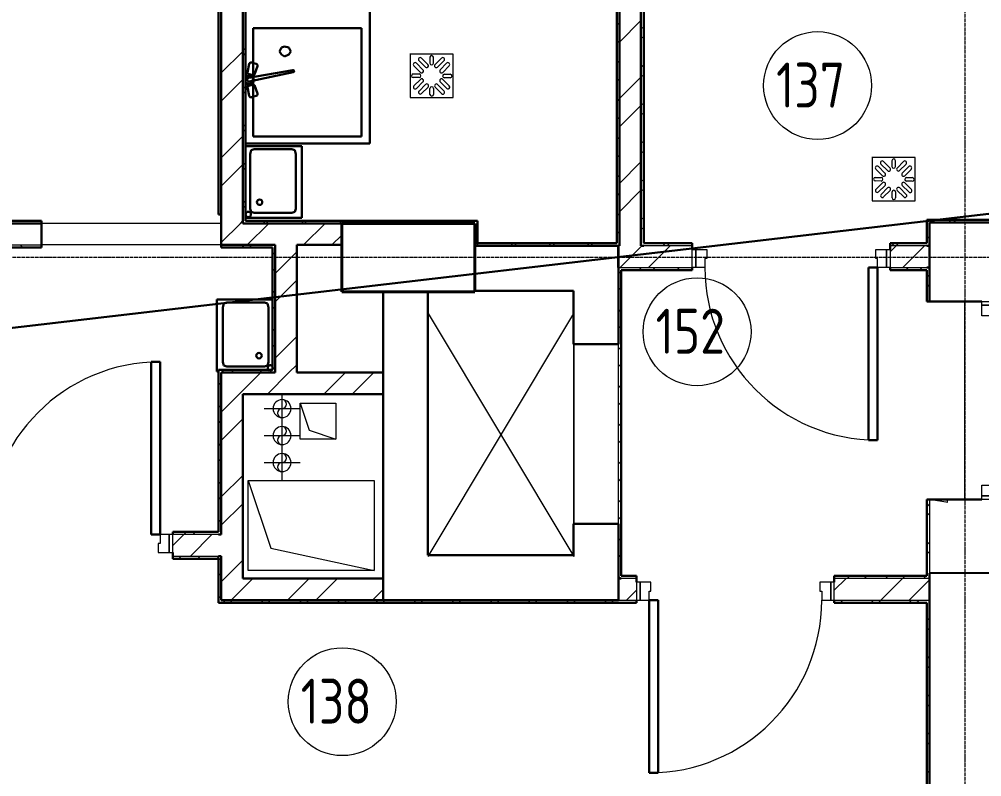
# Model space of a CAD drawing. Header units: millimetres. Extents: x -695119 to 412940, y -249585 to 622758.
# Drawn here: x 161805 to 167158, y -28457 to -24246 of the extents above; entities that cross this region are included whole.
import ezdxf

# ---------------------------------------------------------------- set-up
doc = ezdxf.new("R2010")
doc.units = ezdxf.units.MM
for name, pattern in [('ADSK_Линия сетки', [25, 20, -2.5, 0, -2.5]), ('ADSK_Штриховая_ш2 п1_5', [4.5, 3, -1.5]), ('Сверху', [3.96875, 2.38125, -1.5875])]:
    doc.linetypes.add(name, pattern=pattern)
for name, color, linetype, lineweight in [('_Схема', 5, 'Continuous', 30), ('Каркас_Импост', 8, 'Continuous', 9), ('Линии', 7, 'Continuous', 9), ('Марки помещений', 8, 'Continuous', 20), ('Монтажный зазор', 8, 'Continuous', 9), ('Несущие колонны', 252, 'Continuous', 18), ('Оси', 252, 'Continuous', 9), ('Панель', 252, 'Continuous', 30), ('Перекрытия', 7, 'Continuous', 18), ('Проем', 7, 'ADSK_Штриховая_ш2 п1_5', 9), ('Средние линии', 8, 'Continuous', 30), ('Стены разрез', 7, 'Continuous', 30), ('Стены штриховка', 7, 'Continuous', 9), ('Тонкие линии', 7, 'Continuous', 18), ('Элементы узлов', 8, 'Continuous', 18)]:
    doc.layers.add(name, color=color, linetype=linetype, lineweight=lineweight)
doc.layers.add('Стены', color=194, linetype='Continuous')
doc.styles.add('GOST 2.304 type A_1', font='', dxfattribs={"height": 350})
doc.styles.get('GOST 2.304 type A_1').set_extended_font_data('GOST 2.304 type A')

# ---------------------------------------------------------------- blocks, each defined once
blk = doc.blocks.new('1 этаж')
at = {"color": 251, "lineweight": 18, "true_color": 0x636466}
for p, q in [((-11552.6, -107687.4), (-11552.6, -107507.4)), ((-11652.6, -107587.4), (-11452.6, -107587.4)), ((-11452.6, -107757.4), (-11452.6, -107557.4)), ((-11452.6, -107557.4), (-11252.6, -107557.4)), ((-11452.6, -107557.4), (-11402.6, -107707.4)), ((-11252.6, -107557.4), (-11252.6, -107757.4)), ((-11552.6, -107837.4), (-11552.6, -107637.4)), ((-11402.6, -107707.4), (-11252.6, -107757.4)), ((-11652.6, -107737.4), (-11452.6, -107737.4)), ((-11252.6, -107757.4), (-11452.6, -107757.4)), ((-11552.6, -107987.4), (-11552.6, -107787.4)), ((-11652.6, -107887.4), (-11452.6, -107887.4)), ((-11740.8, -108487.4), (-11740.8, -107987.4)), ((-11740.8, -107987.4), (-11040.8, -107987.4)), ((-11740.8, -107987.4), (-11615.8, -108362.4)), ((-11040.8, -107987.4), (-11040.8, -108487.4)), ((-11615.8, -108362.4), (-11040.8, -108487.4)), ((-11040.8, -108487.4), (-11740.8, -108487.4))]:
    blk.add_line(p, q, dxfattribs=at)
for centre, radius, start, end in [((-11552.6, -107587.4), 50, 0, 180), ((-11552.6, -107562.4), 25, 270, 90), ((-11552.6, -107587.4), 50, 180, 0), ((-11552.6, -107612.4), 25, 90, 270), ((-11552.6, -107737.4), 50, 0, 180), ((-11552.6, -107712.4), 25, 270, 90), ((-11552.6, -107737.4), 50, 180, 0), ((-11552.6, -107762.4), 25, 90, 270), ((-11552.6, -107887.4), 50, 0, 180), ((-11552.6, -107862.4), 25, 270, 90), ((-11552.6, -107887.4), 50, 180, 0), ((-11552.6, -107912.4), 25, 90, 270)]:
    blk.add_arc(centre, radius, start, end, dxfattribs=at)
at = {"layer": 'Каркас_Импост', "color": 251, "true_color": 0x636466}
for p, q in [((-9250.8, -106802.4), (-9250.8, -106702.4)), ((-9250.8, -106702.4), (-9190.8, -106702.4)), ((-9190.8, -106702.4), (-9190.8, -106752.4)), ((-8250.8, -106702.4), (-8190.8, -106702.4)), ((-8250.8, -106752.4), (-8250.8, -106702.4)), ((-8190.8, -106702.4), (-8190.8, -106802.4)), ((-9200.8, -106752.4), (-9200.8, -106802.4)), ((-9190.8, -106752.4), (-9200.8, -106752.4)), ((-8240.8, -106752.4), (-8250.8, -106752.4)), ((-8240.8, -106802.4), (-8240.8, -106752.4)), ((-9200.8, -106802.4), (-9250.8, -106802.4)), ((-8190.8, -106802.4), (-8240.8, -106802.4)), ((-7660.8, -107072.4), (-7660.8, -107012.4)), ((-7660.8, -107012.4), (-7560.8, -107012.4)), ((-7610.8, -107072.4), (-7660.8, -107072.4)), ((-7660.8, -108012.4), (-7610.8, -108012.4)), ((-7660.8, -108072.4), (-7660.8, -108012.4)), ((-7560.8, -108072.4), (-7660.8, -108072.4)), ((-12180.8, -108287.4), (-12230.8, -108287.4)), ((-12230.8, -108287.4), (-12230.8, -108337.4)), ((-12180.8, -108387.4), (-12180.8, -108287.4)), ((-12230.8, -108337.4), (-12240.8, -108337.4)), ((-12240.8, -108337.4), (-12240.8, -108387.4)), ((-12240.8, -108387.4), (-12180.8, -108387.4)), ((-9560.8, -108552.4), (-9560.8, -108652.4)), ((-9500.8, -108552.4), (-9560.8, -108552.4)), ((-9500.8, -108602.4), (-9500.8, -108552.4)), ((-8500.8, -108552.4), (-8560.8, -108552.4)), ((-8560.8, -108552.4), (-8560.8, -108602.4)), ((-8500.8, -108652.4), (-8500.8, -108552.4)), ((-9510.8, -108652.4), (-9510.8, -108602.4)), ((-9510.8, -108602.4), (-9500.8, -108602.4)), ((-8560.8, -108602.4), (-8550.8, -108602.4)), ((-8550.8, -108602.4), (-8550.8, -108652.4)), ((-9560.8, -108652.4), (-9510.8, -108652.4)), ((-8550.8, -108652.4), (-8500.8, -108652.4))]:
    blk.add_line(p, q, dxfattribs=at)
at = {"layer": 'Линии', "color": 251, "lineweight": 30, "true_color": 0x636466}
for p, q in [((-11064.9, -104773.2), (-11064.9, -106114.2)), ((-11109.9, -105471.9), (-11712.8, -105471.9)), ((-11712.8, -105471.9), (-11712.8, -106074.8)), ((-11109.9, -106074.8), (-11109.9, -105471.9)), ((-11566.3, -105601.5), (-11555.1, -105578.9)), ((-11555.1, -105618.4), (-11566.3, -105601.5)), ((-11555.1, -105578.9), (-11538.2, -105573.3)), ((-11538.2, -105629.6), (-11555.1, -105618.4)), ((-11538.2, -105573.3), (-11515.6, -105578.9)), ((-11515.6, -105618.4), (-11538.2, -105629.6)), ((-11515.6, -105578.9), (-11504.4, -105601.5)), ((-11504.4, -105601.5), (-11515.6, -105618.4)), ((-11745.5, -105719.4), (-11735.2, -105670.9)), ((-11696.1, -105671), (-11722.7, -105663.4)), ((-11742, -105725.3), (-11712.5, -105733.7)), ((-11738.6, -105749), (-11492.2, -105705.6)), ((-11490.1, -105716.7), (-11734.7, -105768.7)), ((-11706.5, -105730.6), (-11689.5, -105684)), ((-11745.5, -105800.5), (-11735.2, -105849)), ((-11742, -105794.6), (-11712.5, -105786.2)), ((-11706.5, -105789.3), (-11689.5, -105835.9)), ((-11696.1, -105848.9), (-11722.7, -105856.6)), ((-11712.8, -106074.8), (-11109.9, -106074.8)), ((-11064.9, -106114.2), (-11755.8, -106114.2)), ((-11755.8, -106127.3), (-11442.4, -106127.3)), ((-11729.7, -106172.4), (-11724.1, -106149.9)), ((-11724.1, -106149.9), (-11707.2, -106144.2)), ((-11707.2, -106144.2), (-11498.7, -106144.2)), ((-11498.7, -106144.2), (-11481.8, -106149.9)), ((-11481.8, -106149.9), (-11476.2, -106172.4)), ((-11442.4, -106527.4), (-11442.4, -106127.3)), ((-11729.7, -106476.7), (-11729.7, -106172.4)), ((-11476.2, -106172.4), (-11476.2, -106476.7)), ((-11724.1, -106493.6), (-11729.7, -106476.7)), ((-11476.2, -106476.7), (-11481.8, -106493.6)), ((-11755.9, -106527.4), (-11442.4, -106527.4)), ((-11707.2, -106499.2), (-11724.1, -106493.6)), ((-11498.7, -106499.2), (-11707.2, -106499.2)), ((-11481.8, -106493.6), (-11498.7, -106499.2)), ((-11605.8, -106980.5), (-11915.7, -106980.5)), ((-11915.7, -107380.5), (-11915.7, -106980.5)), ((-11876.2, -107003), (-11881.9, -107025.6)), ((-11859.3, -106997.4), (-11876.2, -107003)), ((-11650.8, -106997.4), (-11859.3, -106997.4)), ((-11633.9, -107003), (-11650.8, -106997.4)), ((-11628.3, -107025.6), (-11633.9, -107003)), ((-11881.9, -107025.6), (-11881.9, -107329.8)), ((-11628.3, -107329.8), (-11628.3, -107025.6)), ((-11881.9, -107329.8), (-11876.2, -107346.7)), ((-11633.9, -107346.7), (-11628.3, -107329.8)), ((-11905.8, -107380.5), (-11915.7, -107380.5)), ((-11876.2, -107346.7), (-11859.3, -107352.4)), ((-11859.3, -107352.4), (-11650.8, -107352.4)), ((-11650.8, -107352.4), (-11633.9, -107346.7))]:
    blk.add_line(p, q, dxfattribs=at)
at = {"layer": 'Линии', "color": 251, "true_color": 0x636466}
for p, q in [((-10600.8, -105616.8), (-10841.5, -105616.8)), ((-10840.8, -105617.4), (-10840.8, -105857.4)), ((-10600.8, -105857.4), (-10600.8, -105616.8)), ((-10805.6, -105666.9), (-10769.4, -105703.1)), ((-10791.3, -105652.6), (-10755.1, -105688.8)), ((-10741, -105674.7), (-10777.2, -105638.4)), ((-10730.5, -105634), (-10730.5, -105666.4)), ((-10710.5, -105666.4), (-10710.5, -105634)), ((-10665.5, -105638.4), (-10701.8, -105674.7)), ((-10687.6, -105688.8), (-10651.4, -105652.6)), ((-10673.3, -105703.1), (-10637.1, -105666.9)), ((-10822.7, -105726.7), (-10790.3, -105726.9)), ((-10783, -105717.8), (-10819.2, -105681.5)), ((-10622.4, -105681.5), (-10658.6, -105717.8)), ((-10649.5, -105727.8), (-10617.1, -105728)), ((-10790.4, -105746.9), (-10822.8, -105746.7)), ((-10819.2, -105793.2), (-10783, -105757)), ((-10768.8, -105771.1), (-10805.1, -105807.3)), ((-10636.6, -105807.3), (-10672.8, -105771.1)), ((-10658.6, -105757), (-10622.4, -105793.2)), ((-10617.2, -105748), (-10649.6, -105747.8)), ((-10790.8, -105821.6), (-10754.5, -105785.4)), ((-10740.4, -105799.5), (-10776.6, -105835.8)), ((-10729.9, -105840.1), (-10729.9, -105807.8)), ((-10709.9, -105807.8), (-10709.9, -105840.1)), ((-10665, -105835.8), (-10701.2, -105799.5)), ((-10687.1, -105785.4), (-10650.8, -105821.6)), ((-10840.8, -105857.4), (-10600.8, -105857.4)), ((-8030.8, -106191.8), (-8271.5, -106191.8)), ((-8270.8, -106192.4), (-8270.8, -106432.4)), ((-8160.5, -106209), (-8160.5, -106241.4)), ((-8140.5, -106241.4), (-8140.5, -106209)), ((-8030.8, -106432.4), (-8030.8, -106191.8)), ((-8213, -106292.8), (-8249.2, -106256.5)), ((-8235.6, -106241.9), (-8199.4, -106278.1)), ((-8221.3, -106227.6), (-8185.1, -106263.8)), ((-8171, -106249.7), (-8207.2, -106213.4)), ((-8095.5, -106213.4), (-8131.8, -106249.7)), ((-8117.6, -106263.8), (-8081.4, -106227.6)), ((-8103.3, -106278.1), (-8067.1, -106241.9)), ((-8052.4, -106256.5), (-8088.6, -106292.8)), ((-8252.7, -106301.7), (-8220.3, -106301.9)), ((-8079.5, -106302.8), (-8047.1, -106303)), ((-8220.4, -106321.9), (-8252.8, -106321.7)), ((-8249.2, -106368.2), (-8213, -106332)), ((-8198.8, -106346.1), (-8235.1, -106382.3)), ((-8220.8, -106396.6), (-8184.5, -106360.4)), ((-8117.1, -106360.4), (-8080.8, -106396.6)), ((-8066.6, -106382.3), (-8102.8, -106346.1)), ((-8088.6, -106332), (-8052.4, -106368.2)), ((-8047.2, -106323), (-8079.6, -106322.8)), ((-8170.4, -106374.5), (-8206.6, -106410.8)), ((-8159.9, -106415.1), (-8159.9, -106382.8)), ((-8139.9, -106382.8), (-8139.9, -106415.1)), ((-8095, -106410.8), (-8131.2, -106374.5)), ((-8270.8, -106432.4), (-8030.8, -106432.4))]:
    blk.add_line(p, q, dxfattribs=at)
at = {"layer": 'Линии', "color": 251, "lineweight": 30, "true_color": 0x636466}
for centre in [(-11677.2, -106439.8), (-11740.5, -106507.8), (-11680.8, -107292.9)]:
    blk.add_circle(centre, 15, dxfattribs=at)
for centre, radius, start, end in [((-11725.4, -105673), 10, 74, 168), ((-11698.9, -105680.6), 10, 340, 74), ((-11740.6, -105720.5), 5, 168, 254), ((-11491.2, -105711.1), 5.63, 282, 100), ((-11736.3, -105760), 22, 0, 153.1877), ((-11736.3, -105760), 22, 206.8123, 0), ((-11736.3, -105760), 27, 0, 135), ((-11736.3, -105760), 27, 225, 0), ((-11736.8, -105758.9), 10, 100, 282), ((-11711.2, -105728.9), 5, 254, 340), ((-11740.6, -105799.5), 5, 106, 192), ((-11711.2, -105791), 5, 20, 106), ((-11698.9, -105839.3), 10, 286, 20), ((-11725.4, -105846.9), 10, 192, 286), ((-11617.5, -107361), 15, 35.8271, 241.3073), ((-11617.5, -107361), 15, 298.6927, 324.5016)]:
    blk.add_arc(centre, radius, start, end, dxfattribs=at)
at = {"layer": 'Линии', "color": 251, "true_color": 0x636466}
for centre, start, end in [((-10812.7, -105673.9), 45, 225), ((-10784.2, -105645.5), 45, 225), ((-10748, -105681.7), 225, 45), ((-10720.5, -105634), 0, 180), ((-10720.5, -105666.4), 180, 0), ((-10694.7, -105681.7), 135, 315), ((-10658.5, -105645.5), 315, 135), ((-10630, -105673.9), 315, 135), ((-10822.7, -105736.7), 89.6219, 269.6219), ((-10790.3, -105736.9), 269.6219, 89.6219), ((-10775.9, -105710.7), 225, 45), ((-10665.7, -105710.7), 135, 315), ((-10649.5, -105737.8), 89.6219, 269.6219), ((-10617.2, -105738), 269.6219, 89.6219), ((-10775.9, -105764), 315, 135), ((-10747.5, -105792.5), 315, 135), ((-10694.1, -105792.5), 45, 225), ((-10665.7, -105764), 45, 225), ((-10812.1, -105800.3), 135, 315), ((-10783.7, -105828.7), 135, 315), ((-10719.9, -105807.8), 0, 180), ((-10657.9, -105828.7), 225, 45), ((-10629.5, -105800.3), 225, 45), ((-10719.9, -105840.1), 180, 0), ((-8214.2, -106220.5), 45, 225), ((-8150.5, -106209), 0, 180), ((-8088.5, -106220.5), 315, 135), ((-8242.7, -106248.9), 45, 225), ((-8178, -106256.7), 225, 45), ((-8150.5, -106241.4), 180, 0), ((-8124.7, -106256.7), 135, 315), ((-8060, -106248.9), 315, 135), ((-8252.7, -106311.7), 89.6219, 269.6219), ((-8220.3, -106311.9), 269.6219, 89.6219), ((-8205.9, -106285.7), 225, 45), ((-8095.7, -106285.7), 135, 315), ((-8079.5, -106312.8), 89.6219, 269.6219), ((-8047.2, -106313), 269.6219, 89.6219), ((-8242.1, -106375.3), 135, 315), ((-8205.9, -106339), 315, 135), ((-8177.5, -106367.5), 315, 135), ((-8124.1, -106367.5), 45, 225), ((-8095.7, -106339), 45, 225), ((-8059.5, -106375.3), 225, 45), ((-8213.7, -106403.7), 135, 315), ((-8149.9, -106382.8), 0, 180), ((-8149.9, -106415.1), 180, 0), ((-8087.9, -106403.7), 225, 45)]:
    blk.add_arc(centre, 10, start, end, dxfattribs=at)
at = {"layer": 'Марки помещений', "color": 251, "true_color": 0x636466}
for centre in [(-8574.1, -105791.3), (-9244, -107159.8), (-11218, -109216.7)]:
    blk.add_circle(centre, 300, dxfattribs=at)
at = {"layer": 'Монтажный зазор', "color": 251, "true_color": 0x636466}
for p, q in [((-9270.8, -106702.4), (-9250.8, -106702.4)), ((-9270.8, -106802.4), (-9270.8, -106702.4)), ((-9250.8, -106702.4), (-9250.8, -106802.4)), ((-8190.8, -106802.4), (-8190.8, -106702.4)), ((-8190.8, -106702.4), (-8170.8, -106702.4)), ((-8170.8, -106702.4), (-8170.8, -106802.4)), ((-9250.8, -106802.4), (-9270.8, -106802.4)), ((-8170.8, -106802.4), (-8190.8, -106802.4)), ((-7660.8, -106992.4), (-7560.8, -106992.4)), ((-7660.8, -107012.4), (-7660.8, -106992.4)), ((-7560.8, -107012.4), (-7660.8, -107012.4)), ((-7660.8, -108092.4), (-7660.8, -108072.4)), ((-7660.8, -108072.4), (-7560.8, -108072.4)), ((-7560.8, -108092.4), (-7660.8, -108092.4)), ((-12160.8, -108287.4), (-12180.8, -108287.4)), ((-12180.8, -108287.4), (-12180.8, -108387.4)), ((-12160.8, -108387.4), (-12160.8, -108287.4)), ((-12180.8, -108387.4), (-12160.8, -108387.4)), ((-9560.8, -108552.4), (-9580.8, -108552.4)), ((-9580.8, -108552.4), (-9580.8, -108652.4)), ((-9560.8, -108652.4), (-9560.8, -108552.4)), ((-8500.8, -108552.4), (-8500.8, -108652.4)), ((-8480.8, -108552.4), (-8500.8, -108552.4)), ((-8480.8, -108652.4), (-8480.8, -108552.4)), ((-9580.8, -108652.4), (-9560.8, -108652.4)), ((-8500.8, -108652.4), (-8480.8, -108652.4))]:
    blk.add_line(p, q, dxfattribs=at)
at = {"layer": 'Несущие колонны', "color": 251, "lineweight": 40, "true_color": 0x636466}
for p, q in [((-11220.8, -106937.4), (-11220.8, -106557.4)), ((-11220.8, -106557.4), (-10480.8, -106557.4)), ((-10480.8, -106557.4), (-11220.8, -106557.4)), ((-11220.8, -106557.4), (-11220.8, -106937.4)), ((-10480.8, -106557.4), (-10480.8, -106937.4)), ((-10480.8, -106937.4), (-10480.8, -106557.4)), ((-10480.8, -106937.4), (-11220.8, -106937.4)), ((-11220.8, -106937.4), (-10480.8, -106937.4))]:
    blk.add_line(p, q, dxfattribs=at)
at = {"layer": 'Оси', "color": 251, "linetype": 'ADSK_Линия сетки', "true_color": 0x636466}
for p, q in [((-7755.8, -96281.4), (-7755.8, -116493.8)), ((4311.5, -106747.4), (-72628.1, -106747.4))]:
    blk.add_line(p, q, dxfattribs=at)
at = {"layer": 'Панель', "color": 251, "true_color": 0x636466}
for p, q in [((-8290.8, -107762.4), (-8290.8, -106802.4)), ((-8290.8, -106802.4), (-8240.8, -106802.4)), ((-8240.8, -106802.4), (-8240.8, -107762.4)), ((-12230.8, -107327.4), (-12280.8, -107327.4)), ((-12280.8, -107327.4), (-12280.8, -108287.4)), ((-12230.8, -108287.4), (-12230.8, -107327.4)), ((-8240.8, -107762.4), (-8290.8, -107762.4)), ((-12280.8, -108287.4), (-12230.8, -108287.4)), ((-9460.8, -108652.4), (-9510.8, -108652.4)), ((-9510.8, -108652.4), (-9510.8, -109612.4)), ((-9460.8, -109612.4), (-9460.8, -108652.4)), ((-9510.8, -109612.4), (-9460.8, -109612.4))]:
    blk.add_line(p, q, dxfattribs=at)
at = {"layer": 'Панель', "color": 251, "lineweight": 9, "true_color": 0x636466}
for centre, start, end in [((-8240.8, -106802.4), 180, 270), ((-12230.8, -108287.4), 90, 180), ((-9510.8, -108652.4), 270, 0)]:
    blk.add_arc(centre, 960, start, end, dxfattribs=at)
at = {"layer": 'Перекрытия', "color": 251, "true_color": 0x636466}
for p, q in [((-7755.8, -108092.4), (-7755.8, -106992.4)), ((-11452.6, -107557.4), (-11252.6, -107557.4)), ((-11452.6, -107757.4), (-11452.6, -107557.4)), ((-11252.6, -107557.4), (-11252.6, -107757.4)), ((-11252.6, -107757.4), (-11452.6, -107757.4)), ((-11740.8, -107987.4), (-11040.8, -107987.4)), ((-11740.8, -108487.4), (-11740.8, -107987.4)), ((-11040.8, -107987.4), (-11040.8, -108487.4)), ((-11040.8, -108487.4), (-11740.8, -108487.4))]:
    blk.add_line(p, q, dxfattribs=at)
for centre, start, end in [((-11552.6, -107587.4), 0, 180), ((-11552.6, -107587.4), 180, 0), ((-11552.6, -107737.4), 0, 180), ((-11552.6, -107737.4), 180, 0), ((-11552.6, -107887.4), 0, 180), ((-11552.6, -107887.4), 180, 0)]:
    blk.add_arc(centre, 50, start, end, dxfattribs=at)
at = {"layer": 'Проем', "color": 251, "true_color": 0x636466}
for p, q in [((-11890.8, -106557.4), (-12890.8, -106557.4)), ((-11890.8, -106677.4), (-12890.8, -106677.4))]:
    blk.add_line(p, q, dxfattribs=at)
at = {"layer": 'Средние линии', "color": 251, "true_color": 0x636466}
for p, q in [((-9680.8, -107228.7), (-9930.8, -107228.7)), ((-9930.8, -108228.7), (-9680.8, -108228.7))]:
    blk.add_line(p, q, dxfattribs=at)
at = {"layer": 'Стены', "color": 251, "true_color": 0x636466}
blk.add_line((-7560.8, -108502.4), (-7950.8, -108502.4), dxfattribs=at)
at = {"layer": 'Стены разрез', "color": 251, "true_color": 0x636466}
for p, q in [((-11905.8, -102437.1), (-11905.8, -106507.4)), ((-11890.8, -106692.4), (-11890.8, -102452.1)), ((-11770.8, -106557.4), (-11770.8, -104092.4)), ((-11755.8, -106542.4), (-11755.8, -104107.4)), ((-9691.2, -105017.4), (-9691.2, -106667.4)), ((-9676.2, -106682.4), (-9676.2, -105032.4)), ((-9556.2, -106682.4), (-9556.2, -105152.4)), ((-9541.2, -106667.4), (-9541.2, -105167.4)), ((-11905.8, -106507.4), (-11890.8, -106507.4)), ((-12890.8, -106542.4), (-13685.8, -106542.4)), ((-12890.8, -106557.4), (-13670.8, -106557.4)), ((-12890.8, -106692.4), (-12890.8, -106542.4)), ((-11220.8, -106557.4), (-11770.8, -106557.4)), ((-10465.8, -106542.4), (-11755.8, -106542.4)), ((-10465.8, -106667.4), (-10465.8, -106542.4)), ((-6978.3, -106537.4), (-7965.8, -106537.4)), ((-7965.8, -106537.4), (-7965.8, -106667.4)), ((-7950.8, -106552.4), (-7950.8, -106992.4)), ((-4955.8, -106552.4), (-7950.8, -106552.4)), ((-13535.8, -106692.4), (-12890.8, -106692.4)), ((-11890.8, -106677.4), (-11590.8, -106677.4)), ((-11890.8, -106692.4), (-11605.8, -106692.4)), ((-11605.8, -106692.4), (-11605.8, -107372.4)), ((-11590.8, -106677.4), (-11590.8, -107387.4)), ((-11470.8, -107387.4), (-11470.8, -106677.4)), ((-11470.8, -106677.4), (-11220.8, -106677.4)), ((-10480.8, -106682.4), (-9676.2, -106682.4)), ((-9691.2, -106667.4), (-10465.8, -106667.4)), ((-9683.7, -106682.4), (-9683.7, -106802.4)), ((-9680.8, -106682.4), (-9680.8, -107228.7)), ((-9541.2, -106682.4), (-9556.2, -106682.4)), ((-9270.8, -106667.4), (-9541.2, -106667.4)), ((-9270.8, -106702.4), (-9270.8, -106667.4)), ((-8170.8, -106667.4), (-8170.8, -106702.4)), ((-7965.8, -106667.4), (-8170.8, -106667.4)), ((-7950.8, -106682.4), (-7965.8, -106682.4)), ((-9683.7, -106802.4), (-9680.8, -106802.4)), ((-9665.8, -106817.4), (-9270.8, -106817.4)), ((-9665.8, -108517.4), (-9665.8, -106817.4)), ((-9270.8, -106817.4), (-9270.8, -106802.4)), ((-8170.8, -106802.4), (-8170.8, -106817.4)), ((-8170.8, -106817.4), (-7965.8, -106817.4)), ((-7965.8, -106802.4), (-7950.8, -106802.4)), ((-7965.8, -106817.4), (-7965.8, -106992.4)), ((-10990.8, -106937.4), (-10990.8, -108652.4)), ((-10740.8, -108402.4), (-10740.8, -106937.4)), ((-10480.8, -106932.4), (-9930.8, -106932.4)), ((-9930.8, -106932.4), (-9930.8, -107228.7)), ((-7965.8, -106992.4), (-7660.8, -106992.4)), ((-11605.8, -107372.4), (-11905.8, -107372.4)), ((-11905.8, -107372.4), (-11905.8, -108272.4)), ((-11890.8, -107387.4), (-11890.8, -108287.4)), ((-11590.8, -107387.4), (-11890.8, -107387.4)), ((-10990.8, -107387.4), (-11470.8, -107387.4)), ((-11770.8, -108532.4), (-11770.8, -107507.4)), ((-11770.8, -107507.4), (-10990.8, -107507.4)), ((-7660.8, -108092.4), (-7965.8, -108092.4)), ((-7965.8, -108092.4), (-7965.8, -108517.4)), ((-9930.8, -108228.7), (-9930.8, -108402.4)), ((-9680.8, -108228.7), (-9680.8, -108652.4)), ((-11905.8, -108272.4), (-12160.8, -108272.4)), ((-12160.8, -108272.4), (-12160.8, -108287.4)), ((-11890.8, -108287.4), (-11905.8, -108287.4)), ((-12160.8, -108387.4), (-12160.8, -108422.4)), ((-9930.8, -108402.4), (-10740.8, -108402.4)), ((-12160.8, -108422.4), (-11905.8, -108422.4)), ((-11905.8, -108407.4), (-11890.8, -108407.4)), ((-11905.8, -108422.4), (-11905.8, -108667.4)), ((-11890.8, -108407.4), (-11890.8, -108652.4)), ((-7950.8, -108652.4), (-7950.8, -108502.4)), ((-10990.8, -108532.4), (-11770.8, -108532.4)), ((-9665.8, -108532.4), (-9680.8, -108532.4)), ((-9580.8, -108517.4), (-9665.8, -108517.4)), ((-9580.8, -108552.4), (-9580.8, -108517.4)), ((-8480.8, -108517.4), (-8480.8, -108552.4)), ((-7965.8, -108517.4), (-8480.8, -108517.4)), ((-11905.8, -108667.4), (-9580.8, -108667.4)), ((-11890.8, -108652.4), (-9680.8, -108652.4)), ((-9580.8, -108667.4), (-9580.8, -108652.4)), ((-8480.8, -108652.4), (-8480.8, -108667.4)), ((-8480.8, -108667.4), (-7965.8, -108667.4)), ((-7965.8, -108667.4), (-7965.8, -112532.4)), ((-7950.8, -112547.4), (-7950.8, -108652.4))]:
    blk.add_line(p, q, dxfattribs=at)
at = {"layer": 'Стены разрез', "color": 251, "linetype": 'Continuous', "lineweight": 9, "true_color": 0x636466}
for p, q in [((-9691.2, -105454.8), (-9676.2, -105439.8)), ((-9676.2, -105549.7), (-9556.2, -105429.7)), ((-9541.2, -105477.8), (-9556.2, -105462.8)), ((-9676.2, -105555), (-9691.2, -105540)), ((-9556.2, -105531.9), (-9541.2, -105516.9)), ((-11890.8, -105721.3), (-11770.8, -105601.3)), ((-11755.8, -105596.7), (-11770.8, -105581.7)), ((-11770.8, -105625.2), (-11755.8, -105610.2)), ((-9691.2, -105666.9), (-9676.2, -105651.9)), ((-9541.2, -105690), (-9556.2, -105675)), ((-9556.2, -105744.1), (-9541.2, -105729.1)), ((-11890.8, -105878.4), (-11770.8, -105758.4)), ((-9676.2, -105767.1), (-9691.2, -105752.1)), ((-9676.2, -105864.1), (-9556.2, -105744.1)), ((-11755.8, -105808.9), (-11770.8, -105793.9)), ((-11770.8, -105837.3), (-11755.8, -105822.3)), ((-9691.2, -105879.1), (-9676.2, -105864.1)), ((-9541.2, -105902.1), (-9556.2, -105887.1)), ((-9676.2, -106021.2), (-9556.2, -105901.2)), ((-9556.2, -105956.2), (-9541.2, -105941.2)), ((-9676.2, -105979.2), (-9691.2, -105964.2)), ((-11755.8, -106021), (-11770.8, -106006)), ((-11770.8, -106049.4), (-11755.8, -106034.4)), ((-11890.8, -106192.8), (-11770.8, -106072.8)), ((-9691.2, -106091.2), (-9676.2, -106076.2)), ((-9541.2, -106114.2), (-9556.2, -106099.2)), ((-9556.2, -106168.3), (-9541.2, -106153.3)), ((-9676.2, -106191.4), (-9691.2, -106176.4)), ((-11890.8, -106349.9), (-11770.8, -106229.9)), ((-11755.8, -106233.1), (-11770.8, -106218.1)), ((-11770.8, -106261.6), (-11755.8, -106246.6)), ((-9676.2, -106335.5), (-9556.2, -106215.5)), ((-9691.2, -106303.3), (-9676.2, -106288.3)), ((-9541.2, -106326.4), (-9556.2, -106311.4)), ((-9556.2, -106380.4), (-9541.2, -106365.4)), ((-9676.2, -106403.5), (-9691.2, -106388.5)), ((-9676.2, -106492.7), (-9556.2, -106372.7)), ((-11755.8, -106445.3), (-11770.8, -106430.3)), ((-11770.8, -106473.7), (-11755.8, -106458.7)), ((-9691.2, -106515.4), (-9676.2, -106500.4)), ((-9541.2, -106538.5), (-9556.2, -106523.5)), ((-11890.8, -106664.2), (-11783.9, -106557.4)), ((-11783.9, -106557.4), (-11770.8, -106544.2)), ((-11746.8, -106677.4), (-11626.8, -106557.4)), ((-11643.7, -106557.4), (-11658.7, -106542.4)), ((-11642.3, -106557.4), (-11627.3, -106542.4)), ((-11431.6, -106557.4), (-11446.6, -106542.4)), ((-11432.5, -106677.4), (-11312.5, -106557.4)), ((-11430.2, -106557.4), (-11415.2, -106542.4)), ((-11219.4, -106557.4), (-11234.4, -106542.4)), ((-11218.1, -106557.4), (-11203.1, -106542.4)), ((-11007.3, -106557.4), (-11022.3, -106542.4)), ((-11006, -106557.4), (-10991, -106542.4)), ((-10795.2, -106557.4), (-10810.2, -106542.4)), ((-10793.8, -106557.4), (-10778.8, -106542.4)), ((-10583, -106557.4), (-10598, -106542.4)), ((-10581.7, -106557.4), (-10566.7, -106542.4)), ((-9556.2, -106592.6), (-9541.2, -106577.6)), ((-7830.3, -106552.4), (-7845.3, -106537.4)), ((-7819, -106552.4), (-7804, -106537.4)), ((-11275.3, -106677.4), (-11220.8, -106622.8)), ((-9676.2, -106615.6), (-9691.2, -106600.6)), ((-7950.8, -106644), (-7965.8, -106629)), ((-12993.6, -106692.4), (-13008.6, -106677.4)), ((-11777.3, -106692.4), (-11762.3, -106677.4)), ((-11720.8, -106692.4), (-11735.8, -106677.4)), ((-10480.8, -106668.6), (-10465.8, -106653.6)), ((-10465.8, -106674.6), (-10480.8, -106659.6)), ((-10458, -106682.4), (-10465.8, -106674.6)), ((-10282.4, -106682.4), (-10267.4, -106667.4)), ((-10245.9, -106682.4), (-10260.9, -106667.4)), ((-10070.3, -106682.4), (-10055.3, -106667.4)), ((-10033.8, -106682.4), (-10048.8, -106667.4)), ((-9858.2, -106682.4), (-9843.2, -106667.4)), ((-9821.6, -106682.4), (-9836.6, -106667.4)), ((-9671.6, -106802.4), (-9551.6, -106682.4)), ((-9514.5, -106802.4), (-9394.5, -106682.4)), ((-9433.9, -106682.4), (-9418.9, -106667.4)), ((-9397.4, -106682.4), (-9412.4, -106667.4)), ((-8170.8, -106715.9), (-8137.2, -106682.4)), ((-8161.1, -106682.4), (-8146.1, -106667.4)), ((-8124.6, -106682.4), (-8139.6, -106667.4)), ((-8100.1, -106802.4), (-7980.1, -106682.4)), ((-11605.8, -106733), (-11590.8, -106718)), ((-11590.8, -106835.7), (-11470.8, -106715.7)), ((-11590.8, -106822.4), (-11605.8, -106807.4)), ((-9665.8, -106838.2), (-9680.8, -106823.2)), ((-9568.9, -106817.4), (-9553.9, -106802.4)), ((-9474.5, -106817.4), (-9489.5, -106802.4)), ((-9356.8, -106817.4), (-9341.8, -106802.4)), ((-9270.8, -106808.9), (-9277.4, -106802.4)), ((-8084, -106817.4), (-8069, -106802.4)), ((-7989.6, -106817.4), (-8004.6, -106802.4)), ((-7950.8, -106856.1), (-7965.8, -106841.1)), ((-11590.8, -106992.8), (-11470.8, -106872.8)), ((-7965.8, -106911.3), (-7950.8, -106896.3)), ((-11605.8, -106945.1), (-11590.8, -106930.1)), ((-9680.8, -106929.3), (-9665.8, -106914.3)), ((-11590.8, -107034.5), (-11605.8, -107019.5)), ((-9665.8, -107050.3), (-9680.8, -107035.3)), ((-11605.8, -107157.2), (-11590.8, -107142.2)), ((-9680.8, -107141.4), (-9665.8, -107126.4)), ((-11590.8, -107307.1), (-11470.8, -107187.1)), ((-11590.8, -107246.6), (-11605.8, -107231.6)), ((-9665.8, -107262.5), (-9680.8, -107247.5)), ((-11874.3, -107387.4), (-11889.3, -107372.4)), ((-11836, -107387.4), (-11821, -107372.4)), ((-11770.8, -107487.1), (-11671, -107387.4)), ((-11662.2, -107387.4), (-11677.2, -107372.4)), ((-11633.9, -107507.4), (-11513.9, -107387.4)), ((-11623.8, -107387.4), (-11608.8, -107372.4)), ((-11605.8, -107369.3), (-11590.8, -107354.3)), ((-11513.9, -107387.4), (-11470.8, -107344.3)), ((-11319.6, -107507.4), (-11199.6, -107387.4)), ((-11162.4, -107507.4), (-11042.4, -107387.4)), ((-9680.8, -107353.5), (-9665.8, -107338.5)), ((-11905.8, -107457.2), (-11890.8, -107442.2)), ((-11890.8, -107607.1), (-11770.8, -107487.1)), ((-9665.8, -107474.6), (-9680.8, -107459.6)), ((-11890.8, -107583), (-11905.8, -107568)), ((-9680.8, -107565.7), (-9665.8, -107550.7)), ((-11905.8, -107669.3), (-11890.8, -107654.3)), ((-11890.8, -107764.3), (-11770.8, -107644.3)), ((-9665.8, -107686.7), (-9680.8, -107671.7)), ((-9680.8, -107777.8), (-9665.8, -107762.8)), ((-11890.8, -107795.2), (-11905.8, -107780.2)), ((-11905.8, -107881.5), (-11890.8, -107866.5)), ((-9665.8, -107898.9), (-9680.8, -107883.9)), ((-11890.8, -108078.6), (-11770.8, -107958.6)), ((-9680.8, -107989.9), (-9665.8, -107974.9)), ((-11890.8, -108007.3), (-11905.8, -107992.3)), ((-11905.8, -108093.6), (-11890.8, -108078.6)), ((-11890.8, -108235.8), (-11770.8, -108115.8)), ((-9665.8, -108111), (-9680.8, -108096)), ((-7950.8, -108128.9), (-7965.8, -108113.9)), ((-7940.5, -108093.4), (-7939.6, -108092.4)), ((-7940.5, -108093.4), (-7850.2, -108107.4)), ((-7850.4, -108107.2), (-7852.1, -108092.4)), ((-9680.8, -108202.1), (-9665.8, -108187.1)), ((-7965.8, -108184.1), (-7950.8, -108169.1)), ((-11890.8, -108219.4), (-11905.8, -108204.4)), ((-12160.8, -108348.6), (-12099.6, -108287.4)), ((-12099.6, -108287.4), (-12084.6, -108272.4)), ((-12062.4, -108407.4), (-11942.4, -108287.4)), ((-12035, -108287.4), (-12050, -108272.4)), ((-9665.8, -108323.1), (-9680.8, -108308.1)), ((-7950.8, -108341.1), (-7965.8, -108326.1)), ((-9680.8, -108414.2), (-9665.8, -108399.2)), ((-7965.8, -108396.3), (-7950.8, -108381.3)), ((-12112.1, -108422.4), (-12127.1, -108407.4)), ((-12022.4, -108422.4), (-12007.4, -108407.4)), ((-11905.8, -108416.6), (-11915, -108407.4)), ((-11890.8, -108431.6), (-11905.8, -108416.6)), ((-11873.1, -108532.4), (-11770.8, -108430.1)), ((-11905.8, -108517.9), (-11890.8, -108502.9)), ((-11890.8, -108550.1), (-11873.1, -108532.4)), ((-11835.9, -108652.4), (-11715.9, -108532.4)), ((-11521.6, -108652.4), (-11401.6, -108532.4)), ((-11364.5, -108652.4), (-11244.5, -108532.4)), ((-9668.7, -108532.4), (-9680.8, -108520.3)), ((-9586.8, -108532.4), (-9580.8, -108526.3)), ((-8480.8, -108597.5), (-8415.7, -108532.4)), ((-8395.9, -108532.4), (-8410.9, -108517.4)), ((-8314, -108532.4), (-8299, -108517.4)), ((-8221.4, -108652.4), (-8101.4, -108532.4)), ((-8183.8, -108532.4), (-8198.8, -108517.4)), ((-8101.9, -108532.4), (-8086.9, -108517.4)), ((-8064.2, -108652.4), (-7950.8, -108538.9)), ((-7971.6, -108532.4), (-7986.6, -108517.4)), ((-11050.2, -108652.4), (-10990.8, -108593)), ((-9635.8, -108652.4), (-9580.8, -108597.4)), ((-11890.8, -108643.7), (-11905.8, -108628.7)), ((-11867.1, -108667.4), (-11882.1, -108652.4)), ((-11843.2, -108667.4), (-11828.2, -108652.4)), ((-11655, -108667.4), (-11670, -108652.4)), ((-11631, -108667.4), (-11616, -108652.4)), ((-11442.9, -108667.4), (-11457.9, -108652.4)), ((-11418.9, -108667.4), (-11403.9, -108652.4)), ((-11230.7, -108667.4), (-11245.7, -108652.4)), ((-11206.8, -108667.4), (-11191.8, -108652.4)), ((-11018.6, -108667.4), (-11033.6, -108652.4)), ((-10994.6, -108667.4), (-10979.6, -108652.4)), ((-10806.5, -108667.4), (-10821.5, -108652.4)), ((-10782.5, -108667.4), (-10767.5, -108652.4)), ((-10594.3, -108667.4), (-10609.3, -108652.4)), ((-10570.4, -108667.4), (-10555.4, -108652.4)), ((-10382.2, -108667.4), (-10397.2, -108652.4)), ((-10358.2, -108667.4), (-10343.2, -108652.4)), ((-10170.1, -108667.4), (-10185.1, -108652.4)), ((-10146.1, -108667.4), (-10131.1, -108652.4)), ((-9958, -108667.4), (-9973, -108652.4)), ((-9934, -108667.4), (-9919, -108652.4)), ((-9745.8, -108667.4), (-9760.8, -108652.4)), ((-9721.8, -108667.4), (-9706.8, -108652.4)), ((-8473, -108667.4), (-8480.8, -108659.6)), ((-8449, -108667.4), (-8434, -108652.4)), ((-8260.9, -108667.4), (-8275.9, -108652.4)), ((-8236.9, -108667.4), (-8221.9, -108652.4)), ((-8048.8, -108667.4), (-8063.8, -108652.4)), ((-8024.8, -108667.4), (-8009.8, -108652.4)), ((-7950.8, -108765.3), (-7965.8, -108750.3)), ((-7965.8, -108820.5), (-7950.8, -108805.5)), ((-7950.8, -108977.5), (-7965.8, -108962.5)), ((-7965.8, -109032.6), (-7950.8, -109017.6)), ((-7950.8, -109189.6), (-7965.8, -109174.6)), ((-7965.8, -109244.8), (-7950.8, -109229.8)), ((-7950.8, -109401.7), (-7965.8, -109386.7)), ((-7965.8, -109456.9), (-7950.8, -109441.9)), ((-7950.8, -109613.9), (-7965.8, -109598.9))]:
    blk.add_line(p, q, dxfattribs=at)
at = {"layer": 'Стены штриховка', "color": 251, "true_color": 0x636466}
for p, q in [((-13535.8, -106677.4), (-12890.8, -106677.4)), ((-9270.8, -106682.4), (-9541.2, -106682.4)), ((-7965.8, -106682.4), (-8170.8, -106682.4)), ((-9680.8, -106802.4), (-9270.8, -106802.4)), ((-8170.8, -106802.4), (-7965.8, -106802.4)), ((-7950.8, -108092.4), (-7950.8, -108502.4)), ((-11905.8, -108287.4), (-12160.8, -108287.4)), ((-12160.8, -108407.4), (-11905.8, -108407.4)), ((-9580.8, -108532.4), (-9665.8, -108532.4)), ((-7950.8, -108532.4), (-8480.8, -108532.4)), ((-9680.8, -108652.4), (-9580.8, -108652.4)), ((-8480.8, -108652.4), (-7950.8, -108652.4))]:
    blk.add_line(p, q, dxfattribs=at)
at = {"layer": 'Тонкие линии', "color": 251, "true_color": 0x636466}
for p, q in [((-10739.2, -107058.7), (-9930.4, -108408.7)), ((-10739.2, -108408.7), (-9930.4, -107058.7)), ((-9930.4, -107058.7), (-9930.4, -108408.7))]:
    blk.add_line(p, q, dxfattribs=at)
at = {"layer": 'Элементы узлов', "color": 251, "linetype": 'Сверху', "lineweight": 9, "true_color": 0x636466}
for p, q in [((-9930.8, -107228.7), (-9930.8, -108228.7)), ((-9680.8, -108228.7), (-9680.8, -107228.7))]:
    blk.add_line(p, q, dxfattribs=at)
at = {"layer": 'Марки помещений', "color": 251, "true_color": 0x636466, "style": 'GOST 2.304 type A_1'}
for s, p in [('137', (-8804.5, -105913.6)), ('152', (-9474.4, -107282.1)), ('138', (-11448.4, -109339))]:
    blk.add_text(s, height=250, dxfattribs=at).set_placement(p)

msp = doc.modelspace()

# ---------------------------------------------------------------- linework, layer by layer
at = {"layer": '_Схема', "color": 5}
msp.add_line((-160630.689, -63538.828), (220869.926, -19071.484), dxfattribs=at)

# ---------------------------------------------------------------- block references
msp.add_blockref('1 этаж', (174819.19, 81176.937))

doc.saveas('drawing.dxf')
